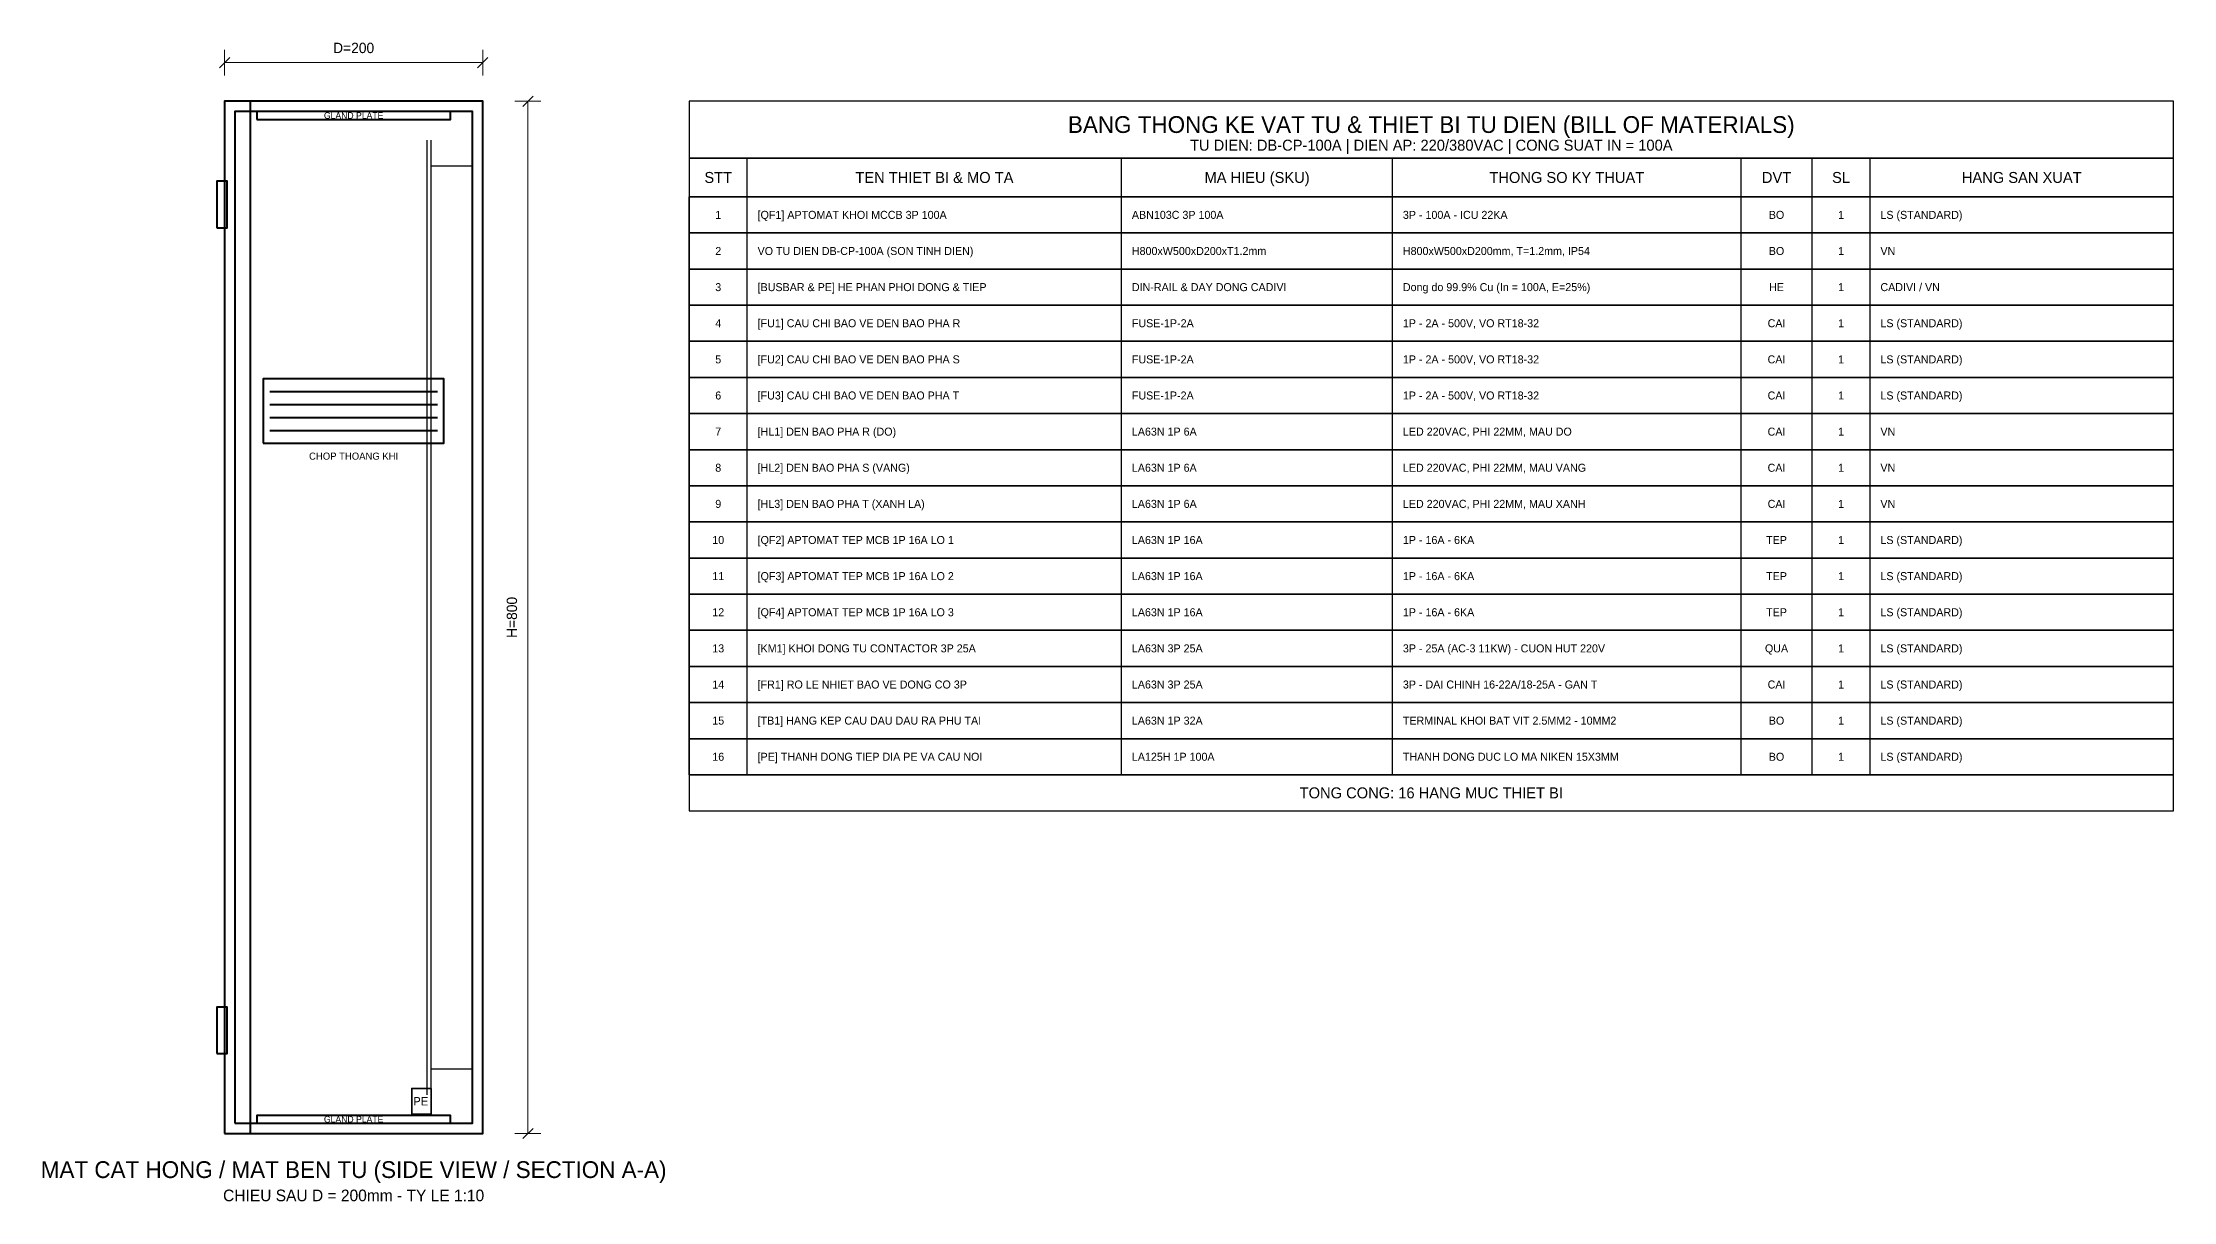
# Model space of a CAD drawing. Header units: metres. Extents: x 48 to 3590, y 45 to 946.
# Drawn here: x 1939 to 3590, y 47 to 946 of the extents above; entities that cross this region are included whole.
import ezdxf
from ezdxf.enums import TextEntityAlignment as Align

# ---------------------------------------------------------------- set-up
doc = ezdxf.new("R2010")
doc.units = ezdxf.units.M
for name, color, linetype, lineweight in [('0_COPPER', 3, 'Continuous', 35), ('0_DIM', 1, 'Continuous', 15), ('0_FRAME', 6, 'Continuous', 40), ('0_PLATE', 4, 'Continuous', 25), ('0_TABLE', 4, 'Continuous', 25), ('0_TABLE_HDR', 2, 'Continuous', 30), ('0_TEXT', 7, 'Continuous', 20), ('0_TEXT_TITLE', 3, 'Continuous', 30)]:
    doc.layers.add(name, color=color, linetype=linetype, lineweight=lineweight)

msp = doc.modelspace()

# ---------------------------------------------------------------- linework, layer by layer
at = {"layer": '0_COPPER', "color": 3}
msp.add_lwpolyline([(2225, 115), (2240, 115), (2240, 135), (2225, 135), (2225, 115)], close=True, dxfattribs=at)
at = {"layer": '0_DIM', "color": 1}
for p, q in [((2076, 926), (2084, 934)), ((2080, 920), (2080, 940)), ((2080, 930), (2280, 930)), ((2276, 926), (2284, 934)), ((2280, 920), (2280, 940)), ((2305, 900), (2325, 900)), ((2311, 896), (2319, 904)), ((2315, 100), (2315, 900)), ((2305, 100), (2325, 100)), ((2311, 96), (2319, 104))]:
    msp.add_line(p, q, dxfattribs=at)
at = {"layer": '0_FRAME'}
for p, q in [((2115, 675), (2245, 675)), ((2115, 665), (2245, 665)), ((2115, 655), (2245, 655)), ((2115, 645), (2245, 645))]:
    msp.add_line(p, q, dxfattribs=at)
for points in [[(2080, 100), (2280, 100), (2280, 900), (2080, 900), (2080, 100)], [(2080, 100), (2100, 100), (2100, 900), (2080, 900), (2080, 100)], [(2088, 108), (2272, 108), (2272, 892), (2088, 892), (2088, 108)], [(2105, 886), (2255, 886), (2255, 892), (2105, 892), (2105, 886)], [(2074, 802), (2082, 802), (2082, 838), (2074, 838), (2074, 802)], [(2110, 635), (2250, 635), (2250, 685), (2110, 685), (2110, 635)], [(2074, 162), (2082, 162), (2082, 198), (2074, 198), (2074, 162)], [(2105, 108), (2255, 108), (2255, 114), (2105, 114), (2105, 108)]]:
    msp.add_lwpolyline(points, close=True, dxfattribs=at)
at = {"layer": '0_PLATE', "color": 4}
for p, q in [((2237, 130), (2237, 870)), ((2240, 130), (2240, 870)), ((2240, 850), (2272, 850)), ((2240, 150), (2272, 150))]:
    msp.add_line(p, q, dxfattribs=at)
at = {"layer": '0_TABLE', "color": 4}
for p, q in [((2485, 826), (2485, 856)), ((2775, 826), (2775, 856)), ((2985, 826), (2985, 856)), ((3255, 826), (3255, 856)), ((3310, 826), (3310, 856)), ((3355, 826), (3355, 856)), ((2440, 798), (2440, 826)), ((2485, 798), (2485, 826)), ((2775, 798), (2775, 826)), ((2985, 798), (2985, 826)), ((3255, 798), (3255, 826)), ((3310, 798), (3310, 826)), ((3355, 798), (3355, 826)), ((2440, 770), (2440, 798)), ((2485, 770), (2485, 798)), ((2775, 770), (2775, 798)), ((2985, 770), (2985, 798)), ((3255, 770), (3255, 798)), ((3310, 770), (3310, 798)), ((3355, 770), (3355, 798)), ((2440, 742), (2440, 770)), ((2485, 742), (2485, 770)), ((2775, 742), (2775, 770)), ((2985, 742), (2985, 770)), ((3255, 742), (3255, 770)), ((3310, 742), (3310, 770)), ((3355, 742), (3355, 770)), ((2440, 714), (2440, 742)), ((2485, 714), (2485, 742)), ((2775, 714), (2775, 742)), ((2985, 714), (2985, 742)), ((3255, 714), (3255, 742)), ((3310, 714), (3310, 742)), ((3355, 714), (3355, 742)), ((2440, 686), (2440, 714)), ((2485, 686), (2485, 714)), ((2775, 686), (2775, 714)), ((2985, 686), (2985, 714)), ((3255, 686), (3255, 714)), ((3310, 686), (3310, 714)), ((3355, 686), (3355, 714)), ((2440, 658), (2440, 686)), ((2485, 658), (2485, 686)), ((2775, 658), (2775, 686)), ((2985, 658), (2985, 686)), ((3255, 658), (3255, 686)), ((3310, 658), (3310, 686)), ((3355, 658), (3355, 686)), ((2440, 630), (2440, 658)), ((2485, 630), (2485, 658)), ((2775, 630), (2775, 658)), ((2985, 630), (2985, 658)), ((3255, 630), (3255, 658)), ((3310, 630), (3310, 658)), ((3355, 630), (3355, 658)), ((2440, 602), (2440, 630)), ((2485, 602), (2485, 630)), ((2775, 602), (2775, 630)), ((2985, 602), (2985, 630)), ((3255, 602), (3255, 630)), ((3310, 602), (3310, 630)), ((3355, 602), (3355, 630)), ((2440, 574), (2440, 602)), ((2485, 574), (2485, 602)), ((2775, 574), (2775, 602)), ((2985, 574), (2985, 602)), ((3255, 574), (3255, 602)), ((3310, 574), (3310, 602)), ((3355, 574), (3355, 602)), ((2440, 546), (2440, 574)), ((2485, 546), (2485, 574)), ((2775, 546), (2775, 574)), ((2985, 546), (2985, 574)), ((3255, 546), (3255, 574)), ((3310, 546), (3310, 574)), ((3355, 546), (3355, 574)), ((2440, 518), (2440, 546)), ((2485, 518), (2485, 546)), ((2775, 518), (2775, 546)), ((2985, 518), (2985, 546)), ((3255, 518), (3255, 546)), ((3310, 518), (3310, 546)), ((3355, 518), (3355, 546)), ((2440, 490), (2440, 518)), ((2485, 490), (2485, 518)), ((2775, 490), (2775, 518)), ((2985, 490), (2985, 518)), ((3255, 490), (3255, 518)), ((3310, 490), (3310, 518)), ((3355, 490), (3355, 518)), ((2440, 462), (2440, 490)), ((2485, 462), (2485, 490)), ((2775, 462), (2775, 490)), ((2985, 462), (2985, 490)), ((3255, 462), (3255, 490)), ((3310, 462), (3310, 490)), ((3355, 462), (3355, 490)), ((2440, 434), (2440, 462)), ((2485, 434), (2485, 462)), ((2775, 434), (2775, 462)), ((2985, 434), (2985, 462)), ((3255, 434), (3255, 462)), ((3310, 434), (3310, 462)), ((3355, 434), (3355, 462)), ((2440, 406), (2440, 434)), ((2485, 406), (2485, 434)), ((2775, 406), (2775, 434)), ((2985, 406), (2985, 434)), ((3255, 406), (3255, 434)), ((3310, 406), (3310, 434)), ((3355, 406), (3355, 434)), ((2440, 378), (2440, 406)), ((2485, 378), (2485, 406)), ((2775, 378), (2775, 406)), ((2985, 378), (2985, 406)), ((3255, 378), (3255, 406)), ((3310, 378), (3310, 406)), ((3355, 378), (3355, 406))]:
    msp.add_line(p, q, dxfattribs=at)
for points in [[(2440, 856), (3590, 856), (3590, 900), (2440, 900), (2440, 856)], [(2440, 826), (3590, 826), (3590, 856), (2440, 856), (2440, 826)], [(2440, 798), (3590, 798), (3590, 826), (2440, 826), (2440, 798)], [(2440, 770), (3590, 770), (3590, 798), (2440, 798), (2440, 770)], [(2440, 742), (3590, 742), (3590, 770), (2440, 770), (2440, 742)], [(2440, 714), (3590, 714), (3590, 742), (2440, 742), (2440, 714)], [(2440, 686), (3590, 686), (3590, 714), (2440, 714), (2440, 686)], [(2440, 658), (3590, 658), (3590, 686), (2440, 686), (2440, 658)], [(2440, 630), (3590, 630), (3590, 658), (2440, 658), (2440, 630)], [(2440, 602), (3590, 602), (3590, 630), (2440, 630), (2440, 602)], [(2440, 574), (3590, 574), (3590, 602), (2440, 602), (2440, 574)], [(2440, 546), (3590, 546), (3590, 574), (2440, 574), (2440, 546)], [(2440, 518), (3590, 518), (3590, 546), (2440, 546), (2440, 518)], [(2440, 490), (3590, 490), (3590, 518), (2440, 518), (2440, 490)], [(2440, 462), (3590, 462), (3590, 490), (2440, 490), (2440, 462)], [(2440, 434), (3590, 434), (3590, 462), (2440, 462), (2440, 434)], [(2440, 406), (3590, 406), (3590, 434), (2440, 434), (2440, 406)], [(2440, 378), (3590, 378), (3590, 406), (2440, 406), (2440, 378)], [(2440, 350), (3590, 350), (3590, 378), (2440, 378), (2440, 350)]]:
    msp.add_lwpolyline(points, close=True, dxfattribs=at)

# ---------------------------------------------------------------- texts
at = {"layer": '0_COPPER', "color": 3}
msp.add_text('PE', height=6.5, dxfattribs=at).set_placement((2232, 125), align=Align.MIDDLE_CENTER)
at = {"layer": '0_TABLE_HDR', "color": 2}
for s, height, p in [('BANG THONG KE VAT TU & THIET BI TU DIEN (BILL OF MATERIALS)', 13, (3015, 882)), ('STT', 8.5, (2462.5, 841)), ('TEN THIET BI & MO TA', 8.5, (2630, 841)), ('MA HIEU (SKU)', 8.5, (2880, 841)), ('THONG SO KY THUAT', 8.5, (3120, 841)), ('DVT', 8.5, (3282.5, 841)), ('SL', 8.5, (3332.5, 841)), ('HANG SAN XUAT', 8.5, (3472.5, 841)), ('TONG CONG: 16 HANG MUC THIET BI', 8.5, (3015, 364))]:
    msp.add_text(s, height=height, dxfattribs=at).set_placement(p, align=Align.MIDDLE_CENTER)
at = {"layer": '0_TEXT', "color": 1}
msp.add_text('D=200', height=8, dxfattribs=at).set_placement((2180, 935), align=Align.BOTTOM_CENTER)
at = {"layer": '0_TEXT'}
for s, height, p in [('GLAND PLATE', 5, (2180, 889)), ('TU DIEN: DB-CP-100A | DIEN AP: 220/380VAC | CONG SUAT IN = 100A', 8.5, (3015, 866)), ('CHOP THOANG KHI', 5.5, (2180, 625)), ('GLAND PLATE', 5, (2180, 111)), ('CHIEU SAU D = 200mm - TY LE 1:10', 9, (2180, 52))]:
    msp.add_text(s, height=height, dxfattribs=at).set_placement(p, align=Align.MIDDLE_CENTER)
at = {"layer": '0_TEXT', "color": 7}
for s, p in [('1', (2462.5, 812)), ('BO', (3282.5, 812)), ('1', (3332.5, 812)), ('2', (2462.5, 784)), ('BO', (3282.5, 784)), ('1', (3332.5, 784)), ('3', (2462.5, 756)), ('HE', (3282.5, 756)), ('1', (3332.5, 756)), ('4', (2462.5, 728)), ('CAI', (3282.5, 728)), ('1', (3332.5, 728)), ('5', (2462.5, 700)), ('CAI', (3282.5, 700)), ('1', (3332.5, 700)), ('6', (2462.5, 672)), ('CAI', (3282.5, 672)), ('1', (3332.5, 672)), ('7', (2462.5, 644)), ('CAI', (3282.5, 644)), ('1', (3332.5, 644)), ('8', (2462.5, 616)), ('CAI', (3282.5, 616)), ('1', (3332.5, 616)), ('9', (2462.5, 588)), ('CAI', (3282.5, 588)), ('1', (3332.5, 588)), ('10', (2462.5, 560)), ('TEP', (3282.5, 560)), ('1', (3332.5, 560)), ('11', (2462.5, 532)), ('TEP', (3282.5, 532)), ('1', (3332.5, 532)), ('12', (2462.5, 504)), ('TEP', (3282.5, 504)), ('1', (3332.5, 504)), ('13', (2462.5, 476)), ('QUA', (3282.5, 476)), ('1', (3332.5, 476)), ('14', (2462.5, 448)), ('CAI', (3282.5, 448)), ('1', (3332.5, 448)), ('15', (2462.5, 420)), ('BO', (3282.5, 420)), ('1', (3332.5, 420)), ('16', (2462.5, 392)), ('BO', (3282.5, 392)), ('1', (3332.5, 392))]:
    msp.add_text(s, height=6.2, dxfattribs=at).set_placement(p, align=Align.MIDDLE_CENTER)
for s, p in [('[QF1] APTOMAT KHOI MCCB 3P 100A', (2493, 812)), ('ABN103C 3P 100A', (2783, 812)), ('3P - 100A - ICU 22KA', (2993, 812)), ('VO TU DIEN DB-CP-100A (SON TINH DIEN)', (2493, 784)), ('H800xW500xD200xT1.2mm', (2783, 784)), ('H800xW500xD200mm, T=1.2mm, IP54', (2993, 784)), ('[BUSBAR & PE] HE PHAN PHOI DONG & TIEP', (2493, 756)), ('DIN-RAIL & DAY DONG CADIVI', (2783, 756)), ('Dong do 99.9% Cu (In = 100A, E=25%)', (2993, 756)), ('[FU1] CAU CHI BAO VE DEN BAO PHA R', (2493, 728)), ('FUSE-1P-2A', (2783, 728)), ('1P - 2A - 500V, VO RT18-32', (2993, 728)), ('[FU2] CAU CHI BAO VE DEN BAO PHA S', (2493, 700)), ('FUSE-1P-2A', (2783, 700)), ('1P - 2A - 500V, VO RT18-32', (2993, 700)), ('[FU3] CAU CHI BAO VE DEN BAO PHA T', (2493, 672)), ('FUSE-1P-2A', (2783, 672)), ('1P - 2A - 500V, VO RT18-32', (2993, 672)), ('[HL1] DEN BAO PHA R (DO)', (2493, 644)), ('LA63N 1P 6A', (2783, 644)), ('LED 220VAC, PHI 22MM, MAU DO', (2993, 644)), ('[HL2] DEN BAO PHA S (VANG)', (2493, 616)), ('LA63N 1P 6A', (2783, 616)), ('LED 220VAC, PHI 22MM, MAU VANG', (2993, 616)), ('[HL3] DEN BAO PHA T (XANH LA)', (2493, 588)), ('LA63N 1P 6A', (2783, 588)), ('LED 220VAC, PHI 22MM, MAU XANH', (2993, 588)), ('[QF2] APTOMAT TEP MCB 1P 16A LO 1', (2493, 560)), ('LA63N 1P 16A', (2783, 560)), ('1P - 16A - 6KA', (2993, 560)), ('[QF3] APTOMAT TEP MCB 1P 16A LO 2', (2493, 532)), ('LA63N 1P 16A', (2783, 532)), ('1P - 16A - 6KA', (2993, 532)), ('[QF4] APTOMAT TEP MCB 1P 16A LO 3', (2493, 504)), ('LA63N 1P 16A', (2783, 504)), ('1P - 16A - 6KA', (2993, 504)), ('[KM1] KHOI DONG TU CONTACTOR 3P 25A', (2493, 476)), ('LA63N 3P 25A', (2783, 476)), ('3P - 25A (AC-3 11KW) - CUON HUT 220V', (2993, 476)), ('[FR1] RO LE NHIET BAO VE DONG CO 3P', (2493, 448)), ('LA63N 3P 25A', (2783, 448)), ('3P - DAI CHINH 16-22A/18-25A - GAN T', (2993, 448)), ('[TB1] HANG KEP CAU DAU DAU RA PHU TAI', (2493, 420)), ('LA63N 1P 32A', (2783, 420)), ('TERMINAL KHOI BAT VIT 2.5MM2 - 10MM2', (2993, 420)), ('[PE] THANH DONG TIEP DIA PE VA CAU NOI', (2493, 392)), ('LA125H 1P 100A', (2783, 392)), ('THANH DONG DUC LO MA NIKEN 15X3MM', (2993, 392))]:
    msp.add_text(s, height=6.2, dxfattribs=at).set_placement(p, align=Align.MIDDLE_LEFT)
at = {"layer": '0_TEXT', "color": 3}
for s, p in [('LS (STANDARD)', (3363, 812)), ('VN', (3363, 784)), ('CADIVI / VN', (3363, 756)), ('LS (STANDARD)', (3363, 728)), ('LS (STANDARD)', (3363, 700)), ('LS (STANDARD)', (3363, 672)), ('VN', (3363, 644)), ('VN', (3363, 616)), ('VN', (3363, 588)), ('LS (STANDARD)', (3363, 560)), ('LS (STANDARD)', (3363, 532)), ('LS (STANDARD)', (3363, 504)), ('LS (STANDARD)', (3363, 476)), ('LS (STANDARD)', (3363, 448)), ('LS (STANDARD)', (3363, 420)), ('LS (STANDARD)', (3363, 392))]:
    msp.add_text(s, height=6.2, dxfattribs=at).set_placement(p, align=Align.MIDDLE_LEFT)
at = {"layer": '0_TEXT', "color": 1}
msp.add_text('H=800', height=8, rotation=90, dxfattribs=at).set_placement((2309, 500), align=Align.BOTTOM_CENTER)
at = {"layer": '0_TEXT_TITLE'}
msp.add_text('MAT CAT HONG / MAT BEN TU (SIDE VIEW / SECTION A-A)', height=13, dxfattribs=at).set_placement((2180, 72), align=Align.MIDDLE_CENTER)

doc.saveas('drawing.dxf')
